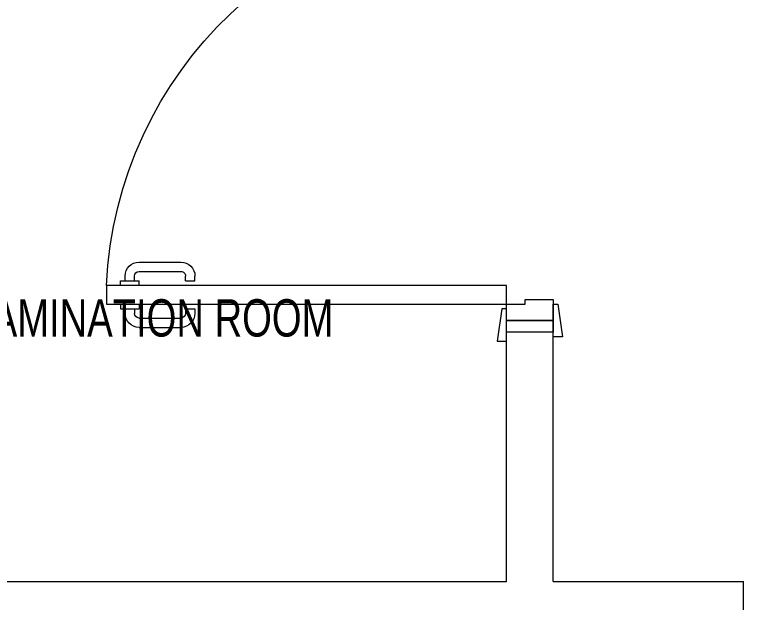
# Model space of a CAD drawing. Header units: millimetres. Extents: x -160614 to 59925, y -157025 to 0.
# Drawn here: x -40417 to -38852, y -97978 to -96717 of the extents above; entities that cross this region are included whole.
import ezdxf

# ---------------------------------------------------------------- set-up
doc = ezdxf.new("R2010")
doc.units = ezdxf.units.MM
doc.header["$LTSCALE"] = 8
for name, color, linetype, lineweight in [('72_EGR_BASE_TEXT', 9, 'Continuous', 5), ('72_EGR_EQP_TAG', 9, 'Continuous', 5), ('Walls', 9, 'Continuous', 5), ('Wooden Joinery', 9, 'Continuous', 5)]:
    doc.layers.add(name, color=color, linetype=linetype, lineweight=lineweight)
doc.styles.add('X3G_ENTITY_9EC9', font='swisscl.ttf', dxfattribs={"height": 0.2})

# ---------------------------------------------------------------- blocks, each defined once
blk = doc.blocks.new('A$C72370EFE')
at = {"layer": 'Wooden Joinery'}
for p, q in [((-0.01, -0.03), (-0.01, -0.07)), ((0, -0.03), (-0.01, -0.03)), ((0.04, -0.03), (0.05, -0.03)), ((0.05, -0.03), (0.05, -0.07)), ((-0.01, -0.04), (-0.02, -0.04)), ((0.05, -0.04), (0.06, -0.04)), ((-0.01, -0.06), (-0.02, -0.06)), ((0.05, -0.06), (0.06, -0.06)), ((-0.05, -0.07), (-0.05, -0.16)), ((-0.03, -0.07), (-0.03, -0.16)), ((0, -0.07), (-0.01, -0.07)), ((0.04, -0.07), (0.05, -0.07)), ((0.07, -0.07), (0.07, -0.16)), ((0.09, -0.07), (0.09, -0.16)), ((-0.01, -0.17), (-0.02, -0.17)), ((-0.01, -0.17), (-0.01, -0.19)), ((0.05, -0.17), (0.06, -0.17)), ((0.05, -0.17), (0.05, -0.19)), ((-0.01, -0.19), (-0.02, -0.19)), ((0.05, -0.19), (0.06, -0.19))]:
    blk.add_line(p, q, dxfattribs=at)
for centre, radius, start, end in [((-0.02, -0.07), 0.03, 90, 180), ((0.06, -0.07), 0.03, 0, 90), ((-0.02, -0.07), 0.01, 90, 180), ((0.06, -0.07), 0.01, 0, 90), ((-0.02, -0.16), 0.03, 180, 270), ((-0.02, -0.16), 0.01, 180, 270), ((0.06, -0.16), 0.01, 270, 0), ((0.06, -0.16), 0.03, 270, 0)]:
    blk.add_arc(centre, radius, start, end, dxfattribs=at)
blk = doc.blocks.new('A$C5DAD61B4')
at = {"layer": 'Wooden Joinery'}
for points in [[(80, 959.1), (80, 969.1), (10, 979.1), (10, 959.1)], [(940, 959.1), (940, 969.1), (1010, 979.1), (1010, 959.1)], [(70, 859.1), (70, 849.1), (0, 839.1), (0, 859.1)], [(120, 859.1), (120, 0), (80, 0), (80, 859.1)], [(950, 859.1), (950, 849.1), (1020, 839.1), (1020, 859.1)]]:
    blk.add_lwpolyline(points, close=True, dxfattribs=at)
for points in [[(45, 859.1), (45, 959.1), (20, 959.1), (20, 859.1), (45, 859.1)], [(45, 859.1), (80, 859.1), (80, 899.1), (90, 899.1), (90, 959.1), (45, 959.1), (45, 859.1)], [(975, 859.1), (940, 859.1), (940, 899.1), (930, 899.1), (930, 959.1), (975, 959.1), (975, 859.1)], [(975, 859.1), (975, 959.1), (1000, 959.1), (1000, 859.1), (975, 859.1)]]:
    blk.add_lwpolyline(points, dxfattribs=at)
blk.add_arc((80, 859.1), 860, 272.666, 0, dxfattribs=at)
at = {"layer": 'Wooden Joinery', "xscale": 999.9999999998854, "yscale": 999.9999999998854, "zscale": 999.9999999998854, "rotation": 180}
blk.add_blockref('A$C72370EFE', (120, 0), dxfattribs=at)
blk = doc.blocks.new('1stF')
at = {"layer": 'Walls', "color": 9}
for p, q in [((-39260.9, -97397.6, 0.1), (-39360.9, -97397.6, 0.1)), ((-39360.9, -97932.6, 0.1), (-39360.9, -97397.6, 0.1)), ((-39260.9, -97407.6, 0.1), (-39260.9, -97397.6, 0.1)), ((-39260.9, -97932.6, 0.1), (-39260.9, -97397.6, 0.1)), ((-42612.8, -97932.6, 0.1), (-39360.9, -97932.6, 0.1)), ((-39260.9, -97932.6, 0.1), (-38852.3, -97932.6, 0.1)), ((-38852.3, -98132.6, 0.1), (-38852.3, -97932.6, 0.1))]:
    blk.add_line(p, q, dxfattribs=at)
at = {"layer": 'Wooden Joinery', "color": 9, "xscale": -1, "rotation": 270}
blk.add_blockref('A$C5DAD61B4', (-40219.9, -97417.6, 0.1), dxfattribs=at)
at = {"layer": '72_EGR_BASE_TEXT', "color": 9, "insert": (-40671.2, -97327.3, 0.1), "char_height": 80, "width": 3270.33, "attachment_point": 2, "style": 'X3G_ENTITY_9EC9'}
blk.add_mtext('DENTAL CONSULTATION /EXAMINATION ROOM', dxfattribs=at)

msp = doc.modelspace()

# ---------------------------------------------------------------- block references
at = {"layer": '72_EGR_EQP_TAG'}
msp.add_blockref('1stF', (0, 0), dxfattribs=at)

doc.saveas('drawing.dxf')
